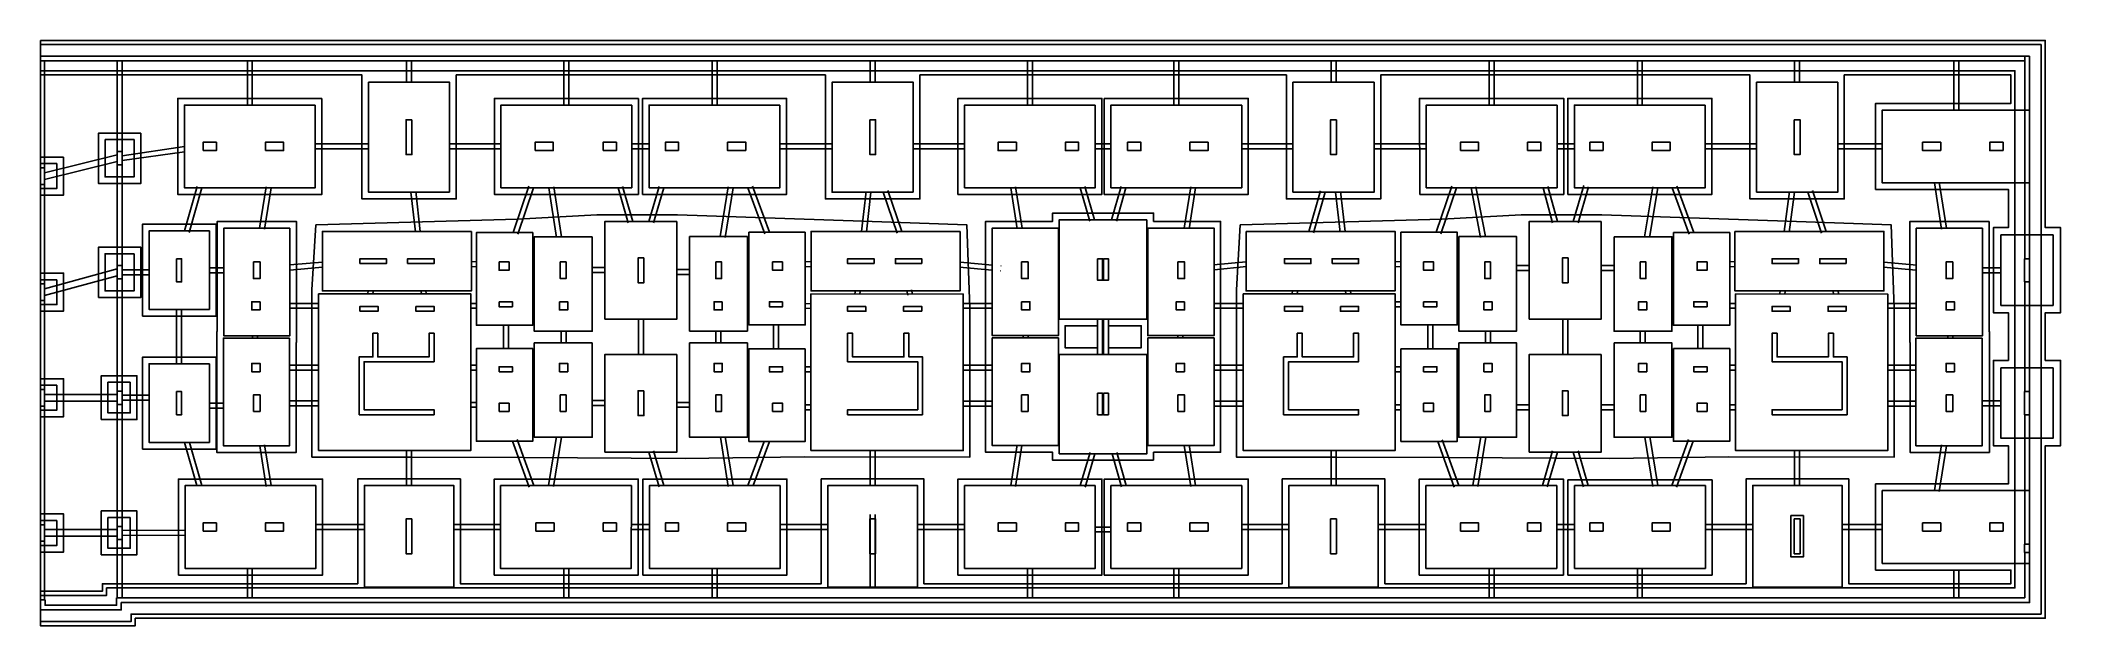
# Model space of a CAD drawing. Header units: metres. Extents: x -8 to 114, y -4 to 31.
import ezdxf

# ---------------------------------------------------------------- set-up
doc = ezdxf.new("R2010")
doc.units = ezdxf.units.M
for name, color, linetype in [('Column', 4, 'Continuous'), ('Opening', 2, 'Continuous'), ('PCFooting', 7, 'Continuous'), ('RCFooting', 5, 'Continuous'), ('S-SMEL-LINE', 4, 'Continuous'), ('ShearWall', 15, 'Continuous'), ('Wall', 1, 'Continuous')]:
    doc.layers.add(name, color=color, linetype=linetype)
doc.layers.add('S-CORE-LINE', color=4, linetype='Continuous', lineweight=0)

msp = doc.modelspace()

# ---------------------------------------------------------------- linework, layer by layer
at = {"layer": 'Column', "color": 4, "linetype": 'Continuous'}
for points in [[(1.54, 24.42), (2.34, 24.42), (2.34, 24.92), (1.54, 24.92)], [(5.3, 24.42), (6.4, 24.42), (6.4, 24.92), (5.3, 24.92)], [(21.59, 24.42), (22.69, 24.42), (22.69, 24.92), (21.59, 24.92)], [(25.7, 24.42), (26.5, 24.42), (26.5, 24.92), (25.7, 24.92)], [(30.26, 24.42), (29.46, 24.42), (29.46, 24.92), (30.26, 24.92)], [(34.32, 24.42), (33.22, 24.42), (33.22, 24.92), (34.32, 24.92)], [(50.66, 24.42), (49.56, 24.42), (49.56, 24.92), (50.66, 24.92)], [(54.42, 24.42), (53.62, 24.42), (53.62, 24.92), (54.42, 24.92)], [(57.38, 24.42), (58.18, 24.42), (58.18, 24.92), (57.38, 24.92)], [(61.14, 24.42), (62.24, 24.42), (62.24, 24.92), (61.14, 24.92)], [(77.48, 24.42), (78.58, 24.42), (78.58, 24.92), (77.48, 24.92)], [(81.54, 24.42), (82.34, 24.42), (82.34, 24.92), (81.54, 24.92)], [(86.1, 24.42), (85.3, 24.42), (85.3, 24.92), (86.1, 24.92)], [(90.16, 24.42), (89.06, 24.42), (89.06, 24.92), (90.16, 24.92)], [(106.5, 24.42), (105.4, 24.42), (105.4, 24.92), (106.5, 24.92)], [(110.26, 24.42), (109.46, 24.42), (109.46, 24.92), (110.26, 24.92)], [(-8.04, 23.38), (-8.29, 23.38), (-8.29, 22.38), (-8.04, 22.38)], [(-0.06, 17.89), (0.24, 17.89), (0.24, 16.49), (-0.06, 16.49)], [(4.58, 17.69), (4.98, 17.69), (4.98, 16.69), (4.58, 16.69)], [(19.42, 17.69), (20.02, 17.69), (20.02, 17.19), (19.42, 17.19)], [(23.46, 17.69), (23.11, 17.69), (23.11, 16.69), (23.46, 16.69)], [(28.16, 17.94), (27.81, 17.94), (27.81, 16.44), (28.16, 16.44)], [(32.5, 17.69), (32.85, 17.69), (32.85, 16.69), (32.5, 16.69)], [(36.54, 17.69), (35.94, 17.69), (35.94, 17.19), (36.54, 17.19)], [(51.38, 17.69), (50.98, 17.69), (50.98, 16.69), (51.38, 16.69)], [(55.57, 17.89), (55.57, 16.59), (55.87, 16.59), (55.87, 17.89)], [(55.92, 17.89), (55.92, 16.59), (56.22, 16.59), (56.22, 17.89)], [(60.42, 17.69), (60.82, 17.69), (60.82, 16.69), (60.42, 16.69)], [(75.26, 17.69), (75.86, 17.69), (75.86, 17.19), (75.26, 17.19)], [(79.3, 17.69), (78.95, 17.69), (78.95, 16.69), (79.3, 16.69)], [(83.99, 17.94), (83.64, 17.94), (83.64, 16.44), (83.99, 16.44)], [(83.99, 17.89), (83.99, 16.49)], [(88.34, 17.69), (88.69, 17.69), (88.69, 16.69), (88.34, 16.69)], [(92.38, 17.69), (91.78, 17.69), (91.78, 17.19), (92.38, 17.19)], [(107.22, 17.69), (106.82, 17.69), (106.82, 16.69), (107.22, 16.69)], [(111.86, 17.89), (111.56, 17.89), (111.56, 16.49), (111.86, 16.49)], [(-8.04, 16.37), (-8.29, 16.37), (-8.29, 15.37), (-8.04, 15.37)], [(4.98, 15.29), (4.48, 15.29), (4.48, 14.79), (4.98, 14.79)], [(11.01, 14.71), (11.01, 15.01), (12.11, 15.01), (12.11, 14.71)], [(14.39, 15.01), (15.49, 15.01), (15.49, 14.71), (14.39, 14.71)], [(19.42, 15.29), (20.22, 15.29), (20.22, 14.99), (19.42, 14.99)], [(23.06, 15.29), (23.56, 15.29), (23.56, 14.79), (23.06, 14.79)], [(32.9, 15.29), (32.4, 15.29), (32.4, 14.79), (32.9, 14.79)], [(36.54, 15.29), (35.74, 15.29), (35.74, 14.99), (36.54, 14.99)], [(41.57, 15.01), (40.47, 15.01), (40.47, 14.71), (41.57, 14.71)], [(44.95, 14.71), (44.95, 15.01), (43.85, 15.01), (43.85, 14.71)], [(50.98, 15.29), (51.48, 15.29), (51.48, 14.79), (50.98, 14.79)], [(60.82, 15.29), (60.32, 15.29), (60.32, 14.79), (60.82, 14.79)], [(66.85, 14.71), (66.85, 15.01), (67.95, 15.01), (67.95, 14.71)], [(70.23, 15.01), (71.33, 15.01), (71.33, 14.71), (70.23, 14.71)], [(75.26, 15.29), (76.06, 15.29), (76.06, 14.99), (75.26, 14.99)], [(78.9, 15.29), (79.4, 15.29), (79.4, 14.79), (78.9, 14.79)], [(88.74, 15.29), (88.24, 15.29), (88.24, 14.79), (88.74, 14.79)], [(92.38, 15.29), (91.58, 15.29), (91.58, 14.99), (92.38, 14.99)], [(97.41, 15.01), (96.31, 15.01), (96.31, 14.71), (97.41, 14.71)], [(100.79, 14.71), (100.79, 15.01), (99.69, 15.01), (99.69, 14.71)], [(106.82, 15.29), (107.32, 15.29), (107.32, 14.79), (106.82, 14.79)], [(4.98, 11.06), (4.48, 11.06), (4.48, 11.56), (4.98, 11.56)], [(19.42, 11.06), (20.22, 11.06), (20.22, 11.36), (19.42, 11.36)], [(23.06, 11.06), (23.56, 11.06), (23.56, 11.56), (23.06, 11.56)], [(32.9, 11.06), (32.4, 11.06), (32.4, 11.56), (32.9, 11.56)], [(36.54, 11.06), (35.74, 11.06), (35.74, 11.36), (36.54, 11.36)], [(50.98, 11.06), (51.48, 11.06), (51.48, 11.56), (50.98, 11.56)], [(60.82, 11.06), (60.32, 11.06), (60.32, 11.56), (60.82, 11.56)], [(75.26, 11.06), (76.06, 11.06), (76.06, 11.36), (75.26, 11.36)], [(78.9, 11.06), (79.4, 11.06), (79.4, 11.56), (78.9, 11.56)], [(88.74, 11.06), (88.24, 11.06), (88.24, 11.56), (88.74, 11.56)], [(92.38, 11.06), (91.58, 11.06), (91.58, 11.36), (92.38, 11.36)], [(106.82, 11.06), (107.32, 11.06), (107.32, 11.56), (106.82, 11.56)], [(-8.04, 9.99), (-8.29, 9.99), (-8.29, 8.99), (-8.04, 8.99)], [(-0.06, 8.46), (0.24, 8.46), (0.24, 9.86), (-0.06, 9.86)], [(28.16, 9.91), (27.81, 9.91), (27.81, 8.41), (28.16, 8.41)], [(28.16, 8.46), (28.16, 9.86)], [(83.99, 9.91), (83.64, 9.91), (83.64, 8.41), (83.99, 8.41)], [(83.99, 8.46), (83.99, 9.86)], [(111.86, 8.46), (111.56, 8.46), (111.56, 9.86), (111.86, 9.86)], [(4.58, 8.66), (4.98, 8.66), (4.98, 9.66), (4.58, 9.66)], [(19.42, 8.66), (20.02, 8.66), (20.02, 9.16), (19.42, 9.16)], [(23.46, 8.66), (23.11, 8.66), (23.11, 9.66), (23.46, 9.66)], [(32.5, 8.66), (32.85, 8.66), (32.85, 9.66), (32.5, 9.66)], [(36.54, 8.66), (35.94, 8.66), (35.94, 9.16), (36.54, 9.16)], [(51.38, 8.66), (50.98, 8.66), (50.98, 9.66), (51.38, 9.66)], [(55.57, 9.76), (55.57, 8.46), (55.87, 8.46), (55.87, 9.76)], [(55.92, 9.76), (55.92, 8.46), (56.22, 8.46), (56.22, 9.76)], [(60.42, 8.66), (60.82, 8.66), (60.82, 9.66), (60.42, 9.66)], [(75.26, 8.66), (75.86, 8.66), (75.86, 9.16), (75.26, 9.16)], [(79.3, 8.66), (78.95, 8.66), (78.95, 9.66), (79.3, 9.66)], [(88.34, 8.66), (88.69, 8.66), (88.69, 9.66), (88.34, 9.66)], [(92.38, 8.66), (91.78, 8.66), (91.78, 9.16), (92.38, 9.16)], [(107.22, 8.66), (106.82, 8.66), (106.82, 9.66), (107.22, 9.66)], [(-8.04, 1.82), (-8.29, 1.82), (-8.29, 0.82), (-8.04, 0.82)], [(1.54, 1.43), (2.34, 1.43), (2.34, 1.93), (1.54, 1.93)], [(5.3, 1.43), (6.4, 1.43), (6.4, 1.93), (5.3, 1.93)], [(21.64, 1.43), (22.74, 1.43), (22.74, 1.93), (21.64, 1.93)], [(25.7, 1.43), (26.5, 1.43), (26.5, 1.93), (25.7, 1.93)], [(30.26, 1.43), (29.46, 1.43), (29.46, 1.93), (30.26, 1.93)], [(34.32, 1.43), (33.22, 1.43), (33.22, 1.93), (34.32, 1.93)], [(50.66, 1.43), (49.56, 1.43), (49.56, 1.93), (50.66, 1.93)], [(54.42, 1.43), (53.62, 1.43), (53.62, 1.93), (54.42, 1.93)], [(57.38, 1.43), (58.18, 1.43), (58.18, 1.93), (57.38, 1.93)], [(61.14, 1.43), (62.24, 1.43), (62.24, 1.93), (61.14, 1.93)], [(77.48, 1.43), (78.58, 1.43), (78.58, 1.93), (77.48, 1.93)], [(81.54, 1.43), (82.34, 1.43), (82.34, 1.93), (81.54, 1.93)], [(86.1, 1.43), (85.3, 1.43), (85.3, 1.93), (86.1, 1.93)], [(90.16, 1.43), (89.06, 1.43), (89.06, 1.93), (90.16, 1.93)], [(106.5, 1.43), (105.4, 1.43), (105.4, 1.93), (106.5, 1.93)], [(110.26, 1.43), (109.46, 1.43), (109.46, 1.93), (110.26, 1.93)], [(111.56, 0.65), (111.86, 0.65), (111.86, 0.15), (111.56, 0.15)]]:
    msp.add_lwpolyline(points, close=True, dxfattribs=at)
at = {"layer": 'Column', "color": 4}
for points in [[(-3.66, 23.56), (-3.36, 23.56), (-3.36, 24.36), (-3.66, 24.36)], [(-3.36, 17.47), (-3.66, 17.47), (-3.66, 16.67), (-3.36, 16.67)], [(-3.36, 9.89), (-3.66, 9.89), (-3.66, 9.09), (-3.36, 9.09)], [(-3.36, 1.72), (-3.66, 1.72), (-3.66, 0.92), (-3.36, 0.92)]]:
    msp.add_lwpolyline(points, close=True, dxfattribs=at)
at = {"layer": 'Opening'}
for points in [[(55.57, 13.84), (53.6, 13.84), (53.6, 12.51), (55.57, 12.51)], [(56.22, 13.84), (58.2, 13.84), (58.2, 12.51), (56.22, 12.51)]]:
    msp.add_lwpolyline(points, close=True, dxfattribs=at)
at = {"layer": 'PCFooting'}
for points in [[(-8.29, 31.07), (-8.29, 28.99), (11.13, 28.99), (11.13, 21.5), (16.83, 21.5), (16.83, 28.99), (39.13, 28.99), (39.13, 21.5), (44.83, 21.5), (44.83, 28.99), (66.97, 28.99), (66.97, 21.5), (72.67, 21.5), (72.67, 28.99), (94.97, 28.99), (94.97, 21.5), (100.67, 21.5), (100.67, 28.99), (110.73, 28.99), (110.73, 27.27), (102.56, 27.27), (102.56, 22.07), (110.58, 22.07), (110.58, 19.77), (109.68, 19.77), (109.68, 14.62), (110.58, 14.62), (110.58, 11.74), (109.68, 11.74), (109.68, 6.59), (110.58, 6.59), (110.58, 4.28), (102.56, 4.28), (102.56, -0.92), (110.73, -0.92), (110.73, -1.75), (100.94, -1.75), (100.94, 4.59), (94.74, 4.59), (94.74, -1.75), (72.92, -1.75), (72.92, 4.59), (66.72, 4.59), (66.72, -1.75), (45.08, -1.75), (45.08, 4.59), (38.88, 4.59), (38.88, -1.75), (17.08, -1.75), (17.08, 4.59), (10.88, 4.59), (10.88, -1.75), (-4.54, -1.75), (-4.54, -2.2), (-8.29, -2.2), (-8.29, -4.28), (-2.56, -4.28), (-2.56, -3.83), (112.81, -3.83), (112.81, 6.59), (113.73, 6.59), (113.73, 11.74), (112.81, 11.74), (112.81, 14.62), (113.73, 14.62), (113.73, 19.77), (112.81, 19.77), (112.81, 31.07)], [(8.71, 27.57), (0.01, 27.57), (0.01, 21.77), (8.71, 21.77)], [(27.83, 27.57), (19.13, 27.57), (19.13, 21.77), (27.83, 21.77)], [(28.08, 21.77), (36.78, 21.77), (36.78, 27.57), (28.08, 27.57)], [(47.13, 21.77), (55.83, 21.77), (55.83, 27.57), (47.13, 27.57)], [(55.97, 27.57), (64.67, 27.57), (64.67, 21.77), (55.97, 21.77)], [(75.03, 21.77), (83.72, 21.77), (83.72, 27.57), (75.01, 27.57)], [(83.97, 21.77), (92.67, 21.77), (92.67, 27.57), (83.97, 27.57)], [(-2.23, 25.48), (-4.78, 25.48), (-4.78, 22.43), (-2.23, 22.43)], [(-6.89, 24.03), (-8.29, 24.03), (-8.29, 21.73), (-6.89, 21.73)], [(-2.13, 14.42), (2.32, 14.42), (2.32, 19.97), (-2.13, 19.97)], [(8.34, 19.94), (20.53, 20.28), (25.31, 20.54), (30.19, 20.54), (41.38, 20.16), (47.66, 19.94), (47.85, 14.89), (47.85, 5.9), (37.85, 5.91), (30.66, 5.81), (20.9, 5.87), (14.13, 5.9), (8.11, 5.9), (8.11, 16)], [(64.18, 19.94), (76.37, 20.28), (81.15, 20.54), (86.03, 20.54), (97.22, 20.16), (103.5, 19.94), (103.69, 14.89), (103.69, 5.9), (93.69, 5.91), (86.5, 5.81), (76.74, 5.87), (69.97, 5.9), (63.95, 5.9), (63.95, 16)], [(-4.78, 15.54), (-2.23, 15.54), (-2.23, 18.59), (-4.78, 18.59)], [(110.13, 19.32), (113.28, 19.32), (113.28, 15.07), (110.13, 15.07)], [(-8.29, 14.72), (-6.89, 14.72), (-6.89, 17.02), (-8.29, 17.02)], [(-2.13, 6.39), (2.32, 6.39), (2.32, 11.94), (-2.13, 11.94)], [(110.13, 11.29), (113.28, 11.29), (113.28, 7.04), (110.13, 7.04)], [(-8.29, 8.34), (-6.89, 8.34), (-6.89, 10.64), (-8.29, 10.64)], [(-4.61, 8.17), (-2.46, 8.17), (-2.46, 10.82), (-4.61, 10.82)], [(0.05, -1.22), (8.75, -1.22), (8.75, 4.58), (0.05, 4.58)], [(19.12, -1.22), (27.82, -1.22), (27.82, 4.58), (19.12, 4.58)], [(28.1, -1.22), (36.8, -1.22), (36.8, 4.58), (28.1, 4.58)], [(47.13, -1.22), (55.83, -1.22), (55.83, 4.58), (47.13, 4.58)], [(55.97, -1.22), (64.67, -1.22), (64.67, 4.58), (55.97, 4.58)], [(75, -1.22), (83.7, -1.22), (83.7, 4.58), (75, 4.58)], [(92.68, -1.22), (83.98, -1.22), (83.98, 4.53), (92.68, 4.53)], [(-8.29, 0.17), (-6.89, 0.17), (-6.89, 2.47), (-8.29, 2.47)], [(-4.61, 0), (-2.46, 0), (-2.46, 2.65), (-4.61, 2.65)]]:
    msp.add_lwpolyline(points, close=True, dxfattribs=at)
for points in [[(7.16, 12.83), (7.18, 12.83), (7.18, 15.19), (7.18, 20.13), (2.38, 20.13), (2.38, 17.04), (2.38, 13.49), (2.36, 13.49), (2.36, 9.16), (2.36, 6.19), (5.32, 6.19), (7.16, 6.19), (7.16, 9.31), (7.16, 12.83)], [(58.95, 5.71), (58.95, 6.2), (63, 6.2), (63, 20.14), (58.95, 20.14), (58.95, 20.64), (56.53, 20.64), (54.95, 20.64), (52.85, 20.64), (52.85, 20.14), (48.8, 20.14), (48.8, 6.2), (52.85, 6.2), (52.85, 5.71), (58.95, 5.71)], [(104.64, 12.83), (104.62, 12.83), (104.62, 15.19), (104.62, 20.13), (109.42, 20.13), (109.42, 17.04), (109.42, 13.49), (109.44, 13.49), (109.44, 9.16), (109.44, 6.19), (106.48, 6.19), (104.64, 6.19), (104.64, 9.31), (104.64, 12.83)]]:
    msp.add_lwpolyline(points, dxfattribs=at)
at = {"layer": 'RCFooting', "ltscale": 20}
for points in [[(-8.29, 30.82), (112.56, 30.82), (112.56, 20.52), (112.56, 7.04), (112.56, -3.58), (-2.81, -3.58), (-2.81, -4.03), (-8.29, -4.03), (-8.29, -2.45), (-4.29, -2.45), (-4.29, -2), (110.98, -2), (110.98, -0.52), (110.98, 6.7), (110.98, 29.24), (-8.29, 29.24)], [(16.43, 21.9), (16.43, 28.55), (11.53, 28.55), (11.53, 21.9)], [(44.43, 21.9), (44.43, 28.55), (39.53, 28.55), (39.53, 21.9)], [(67.37, 21.9), (67.37, 28.55), (72.27, 28.55), (72.27, 21.9)], [(95.37, 21.9), (95.37, 28.55), (100.27, 28.55), (100.27, 21.9)], [(8.31, 27.17), (0.41, 27.17), (0.41, 22.17), (8.31, 22.17)], [(27.43, 27.17), (19.53, 27.17), (19.53, 22.17), (27.43, 22.17)], [(36.38, 27.17), (28.48, 27.17), (28.48, 22.17), (36.38, 22.17)], [(55.43, 27.17), (47.53, 27.17), (47.53, 22.17), (55.43, 22.17)], [(64.27, 27.17), (56.37, 27.17), (56.37, 22.17), (64.27, 22.17)], [(83.32, 27.17), (75.42, 27.17), (75.42, 22.17), (83.32, 22.17)], [(92.27, 27.17), (84.37, 27.17), (84.37, 22.17), (92.27, 22.17)], [(111.86, 26.87), (102.96, 26.87), (102.96, 22.47), (111.86, 22.47)], [(1.92, 19.57), (-1.73, 19.57), (-1.73, 14.82), (1.92, 14.82)], [(6.78, 19.73), (2.78, 19.73), (2.78, 13.23), (6.78, 13.23)], [(17.74, 19.54), (8.74, 19.54), (8.74, 15.94), (17.74, 15.94)], [(30.16, 20.14), (25.81, 20.14), (25.81, 14.24), (30.16, 14.24)], [(47.26, 19.54), (38.26, 19.54), (38.26, 15.94), (47.26, 15.94)], [(53.2, 19.74), (49.2, 19.74), (49.2, 13.24), (53.2, 13.24)], [(58.55, 20.24), (53.25, 20.24), (53.25, 14.24), (58.55, 14.24)], [(58.6, 19.74), (62.6, 19.74), (62.6, 13.24), (58.6, 13.24)], [(64.54, 19.54), (73.54, 19.54), (73.54, 15.94), (64.54, 15.94)], [(85.99, 20.14), (81.64, 20.14), (81.64, 14.24), (85.99, 14.24)], [(94.06, 19.54), (103.06, 19.54), (103.06, 15.94), (94.06, 15.94)], [(109.02, 19.73), (105.02, 19.73), (105.02, 13.23), (109.02, 13.23)], [(21.45, 19.47), (18.05, 19.47), (18.05, 13.87), (21.45, 13.87)], [(25.04, 19.21), (21.54, 19.21), (21.54, 13.51), (25.04, 13.51)], [(34.42, 19.22), (30.92, 19.22), (30.92, 13.52), (34.42, 13.52)], [(37.91, 19.49), (34.51, 19.49), (34.51, 13.89), (37.91, 13.89)], [(73.89, 19.49), (77.29, 19.49), (77.29, 13.89), (73.89, 13.89)], [(77.38, 19.22), (80.88, 19.22), (80.88, 13.52), (77.38, 13.52)], [(86.76, 19.21), (90.26, 19.21), (90.26, 13.51), (86.76, 13.51)], [(90.35, 19.47), (93.75, 19.47), (93.75, 13.87), (90.35, 13.87)], [(8.51, 15.76), (17.71, 15.76), (17.71, 6.31), (8.51, 6.31)], [(38.25, 15.76), (47.45, 15.75), (47.45, 6.3), (38.25, 6.31)], [(64.35, 15.76), (73.55, 15.76), (73.55, 6.31), (64.35, 6.31)], [(94.09, 15.76), (103.29, 15.75), (103.29, 6.3), (94.09, 6.31)], [(6.76, 13.09), (2.76, 13.09), (2.76, 6.59), (6.76, 6.59)], [(21.45, 12.46), (18.05, 12.46), (18.05, 6.86), (21.45, 6.86)], [(25.04, 12.8), (21.54, 12.8), (21.54, 7.1), (25.04, 7.1)], [(34.42, 12.8), (30.92, 12.8), (30.92, 7.1), (34.42, 7.1)], [(37.91, 12.45), (34.51, 12.45), (34.51, 6.85), (37.91, 6.85)], [(53.2, 13.1), (49.2, 13.1), (49.2, 6.6), (53.2, 6.6)], [(58.6, 13.1), (62.6, 13.1), (62.6, 6.6), (58.6, 6.6)], [(73.89, 12.45), (77.29, 12.45), (77.29, 6.85), (73.89, 6.85)], [(77.38, 12.8), (80.88, 12.8), (80.88, 7.1), (77.38, 7.1)], [(86.76, 12.8), (90.26, 12.8), (90.26, 7.1), (86.76, 7.1)], [(90.35, 12.46), (93.75, 12.46), (93.75, 6.86), (90.35, 6.86)], [(109, 13.09), (105, 13.09), (105, 6.59), (109, 6.59)], [(1.92, 11.54), (-1.73, 11.54), (-1.73, 6.79), (1.92, 6.79)], [(30.16, 12.11), (25.81, 12.11), (25.81, 6.21), (30.16, 6.21)], [(58.55, 12.11), (53.25, 12.11), (53.25, 6.11), (58.55, 6.11)], [(85.99, 12.11), (81.64, 12.11), (81.64, 6.21), (85.99, 6.21)], [(8.35, 4.18), (0.45, 4.18), (0.45, -0.82), (8.35, -0.82)], [(16.68, -1.96), (16.68, 4.19), (11.28, 4.19), (11.28, -1.96)], [(27.41, 4.18), (19.51, 4.18), (19.5, -0.82), (27.4, -0.82)], [(36.4, 4.18), (28.5, 4.18), (28.5, -0.82), (36.4, -0.82)], [(44.68, -1.96), (44.68, 4.19), (39.28, 4.19), (39.28, -1.96)], [(55.43, 4.18), (47.53, 4.18), (47.53, -0.82), (55.43, -0.82)], [(64.27, 4.18), (56.37, 4.18), (56.37, -0.82), (64.27, -0.82)], [(72.52, -1.96), (72.52, 4.19), (67.12, 4.19), (67.12, -1.96)], [(83.3, 4.18), (75.4, 4.18), (75.4, -0.82), (83.3, -0.82)], [(92.28, 4.18), (84.38, 4.18), (84.38, -0.82), (92.28, -0.82)], [(100.54, -1.96), (100.54, 4.19), (95.14, 4.19), (95.14, -1.96)], [(111.86, 3.88), (102.96, 3.88), (102.96, -0.52), (111.86, -0.52)], [(97.45, 2.37), (98.2, 2.37), (98.2, -0.13), (97.45, -0.13)]]:
    msp.add_lwpolyline(points, close=True, dxfattribs=at)
at = {"layer": 'RCFooting'}
for points in [[(-4.38, 25.08), (-2.63, 25.08), (-2.63, 22.83), (-4.38, 22.83)], [(-7.29, 23.63), (-8.29, 23.63), (-8.29, 22.13), (-7.29, 22.13)], [(-2.63, 18.19), (-4.38, 18.19), (-4.38, 15.94), (-2.63, 15.94)], [(-7.29, 16.62), (-8.29, 16.62), (-8.29, 15.12), (-7.29, 15.12)], [(-7.29, 10.24), (-8.29, 10.24), (-8.29, 8.74), (-7.29, 8.74)], [(-2.86, 10.42), (-4.21, 10.42), (-4.21, 8.57), (-2.86, 8.57)], [(-7.29, 2.07), (-8.29, 2.07), (-8.29, 0.57), (-7.29, 0.57)], [(-2.86, 2.25), (-4.21, 2.25), (-4.21, 0.4), (-2.86, 0.4)]]:
    msp.add_lwpolyline(points, close=True, dxfattribs=at)
at = {"layer": 'S-CORE-LINE'}
msp.add_line((-8.29, 30.12), (-8.29, 29.84), dxfattribs=at)
at = {"layer": 'S-SMEL-LINE', "ltscale": 20}
for p, q in [((-8.29, 23.38), (-8.29, 29.84)), ((-8.04, 23.38), (-8.04, 29.84)), ((-3.66, 24.36), (-3.66, 29.84)), ((-3.36, 24.36), (-3.36, 29.84)), ((4.21, 27.17), (4.21, 29.84)), ((4.51, 27.17), (4.51, 29.84)), ((13.83, 28.55), (13.83, 29.84, 0)), ((14.13, 28.55), (14.13, 29.84, 0)), ((23.33, 27.17), (23.33, 29.84)), ((23.63, 27.17), (23.63, 29.84)), ((32.28, 27.17), (32.28, 29.84)), ((32.58, 27.17), (32.58, 29.84)), ((41.83, 28.55), (41.83, 29.84)), ((42.13, 28.55), (42.13, 29.84)), ((51.33, 27.17), (51.33, 29.84)), ((51.63, 27.17), (51.63, 29.84)), ((60.17, 27.17), (60.17, 29.84)), ((60.47, 27.17), (60.47, 29.84)), ((69.67, 28.55), (69.67, 29.84)), ((69.97, 28.55), (69.97, 29.84)), ((79.22, 27.17), (79.22, 29.84)), ((79.52, 27.17), (79.52, 29.84)), ((88.17, 27.17), (88.17, 29.84)), ((88.47, 27.17), (88.47, 29.84)), ((97.67, 28.55), (97.67, 29.84)), ((97.97, 28.55), (97.97, 29.84)), ((107.29, 26.87), (107.29, 29.84)), ((107.59, 26.87), (107.59, 29.84)), ((-3.66, 17.47), (-3.66, 23.56)), ((-3.36, 17.47), (-3.36, 23.56)), ((-8.29, 16.37), (-8.29, 22.38)), ((-8.04, 16.37), (-8.04, 22.38)), ((-3.66, 9.89), (-3.66, 16.67)), ((-3.36, 9.89), (-3.36, 16.67)), ((-8.29, 9.99), (-8.29, 15.37)), ((-8.04, 9.99), (-8.04, 15.37)), ((-8.29, 1.82), (-8.29, 9.99)), ((-8.04, 1.82), (-8.04, 9.99)), ((-3.66, 1.72), (-3.66, 9.09)), ((-3.36, 1.72), (-3.36, 9.09)), ((1.15, 4.18), (0.41, 6.79)), ((1.46, 4.18), (0.72, 6.79)), ((-8.29, 0.82), (-8.29, -2.72)), ((-8.04, 0.82), (-8.04, -2.72)), ((-3.66, -2.6), (-3.66, 0.92)), ((-3.36, -2.6), (-3.36, 0.92)), ((4.21, -0.82), (4.21, -2.6)), ((4.51, -0.82), (4.51, -2.6)), ((23.33, -0.82), (23.33, -2.6)), ((23.63, -0.82), (23.63, -2.6)), ((32.28, -0.82), (32.28, -2.6)), ((32.58, -0.82), (32.58, -2.6)), ((51.33, -0.82), (51.33, -2.6)), ((51.63, -0.82), (51.63, -2.6)), ((60.17, -0.82), (60.17, -2.6)), ((60.47, -0.82), (60.47, -2.6)), ((79.22, -0.82), (79.22, -2.6)), ((79.52, -0.82), (79.52, -2.6)), ((88.17, -0.82), (88.17, -2.6)), ((88.47, -0.82), (88.47, -2.6)), ((107.29, -0.92), (107.29, -2.6)), ((107.59, -0.92), (107.59, -2.6))]:
    msp.add_line(p, q, dxfattribs=at)
at = {"layer": 'S-SMEL-LINE'}
for p, q in [((-3.36, 24.11), (0.41, 24.66)), ((6.4, 24.82), (6.4, 24.82)), ((6.4, 24.52), (6.4, 24.52)), ((8.31, 24.82), (11.53, 24.82)), ((8.31, 24.52), (11.53, 24.52)), ((16.43, 24.82), (19.53, 24.82)), ((16.43, 24.52), (19.53, 24.52)), ((26.5, 24.82), (26.5, 24.82)), ((27.43, 24.82), (28.48, 24.82)), ((27.43, 24.52), (28.48, 24.52)), ((36.38, 24.82), (39.53, 24.82)), ((36.38, 24.52), (39.53, 24.52)), ((44.43, 24.82), (47.53, 24.82)), ((44.43, 24.52), (47.53, 24.52)), ((55.43, 24.82), (56.37, 24.82)), ((55.43, 24.52), (56.37, 24.52)), ((62.24, 24.52), (62.24, 24.52)), ((64.27, 24.82), (67.37, 24.82)), ((64.27, 24.52), (67.37, 24.52)), ((72.27, 24.82), (75.42, 24.82)), ((72.27, 24.52), (75.42, 24.52)), ((83.32, 24.82), (84.37, 24.82)), ((83.32, 24.52), (84.37, 24.52)), ((92.27, 24.82), (95.37, 24.82)), ((92.27, 24.52), (95.37, 24.52)), ((100.27, 24.82), (102.96, 24.82)), ((100.27, 24.52), (102.96, 24.52)), ((-8.04, 23.08), (-3.66, 24.16)), ((-8.04, 22.67), (-3.66, 23.75)), ((-3.36, 23.81), (0.41, 24.35)), ((0.41, 19.57), (1.17, 22.25)), ((0.7, 19.48), (1.46, 22.17)), ((5.35, 22.22), (4.95, 19.73)), ((5.64, 22.17), (5.25, 19.68)), ((20.26, 19.47), (21.21, 22.27)), ((20.54, 19.38), (21.49, 22.17)), ((22.88, 19.16), (22.42, 22.17)), ((23.18, 19.21), (22.72, 22.22)), ((26.6, 22.17), (27.21, 20.06)), ((26.88, 22.25), (27.5, 20.14)), ((28.46, 20.14), (29.08, 22.25)), ((28.75, 20.06), (29.36, 22.17)), ((32.77, 19.22), (33.26, 22.22)), ((33.07, 19.17), (33.56, 22.17)), ((34.44, 22.17), (35.46, 19.39)), ((34.72, 22.27), (35.74, 19.49)), ((42.89, 22), (43.74, 19.54)), ((50.71, 19.7), (50.32, 22.17)), ((51.01, 19.74), (50.61, 22.22)), ((55.09, 20.16), (54.51, 22.17)), ((55.38, 20.24), (54.8, 22.25)), ((56.99, 22.25), (56.41, 20.24)), ((57.28, 22.17), (56.7, 20.16)), ((60.79, 19.74), (61.19, 22.22)), ((61.09, 19.7), (61.48, 22.17)), ((68.32, 19.54), (69.03, 21.99)), ((76.02, 19.49), (76.97, 22.27)), ((76.3, 19.39), (77.25, 22.17)), ((78.13, 22.17), (78.69, 19.17)), ((78.42, 22.23), (78.99, 19.22)), ((83.05, 20.06), (82.48, 22.17)), ((83.34, 20.14), (82.77, 22.25)), ((84.93, 22.3), (84.3, 20.14)), ((85.22, 22.22), (84.59, 20.06)), ((89.1, 22.22), (88.61, 19.21)), ((89.4, 22.17), (88.91, 19.16)), ((90.28, 22.17), (91.3, 19.37)), ((90.56, 22.27), (91.59, 19.47)), ((98.74, 22), (99.58, 19.54)), ((106.55, 19.68), (106.11, 22.47)), ((106.85, 19.73), (106.4, 22.52)), ((14.08, 21.9), (14.36, 19.51)), ((14.38, 21.94), (14.65, 19.54)), ((41.31, 19.54), (41.58, 21.94)), ((41.6, 19.51), (41.88, 21.9)), ((42.61, 21.9), (43.46, 19.44)), ((68.61, 19.46), (69.31, 21.9)), ((69.93, 21.9), (70.22, 19.5)), ((70.23, 21.94), (70.52, 19.54)), ((97.03, 19.54), (97.36, 21.95)), ((97.33, 19.5), (97.66, 21.9)), ((98.46, 21.9), (99.3, 19.44)), ((-8.04, 16.07), (-3.66, 17.27)), ((-1.73, 17.22), (-3.36, 17.22)), ((2.78, 17.34), (1.92, 17.34)), ((8.74, 17.68), (6.78, 17.51)), ((8.74, 17.38), (6.78, 17.2)), ((15.49, 17.59), (15.48, 17.59)), ((18.05, 17.69), (17.74, 17.72)), ((18.05, 17.39), (17.74, 17.42)), ((21.54, 17.15), (21.43, 17.16)), ((21.56, 17.45), (21.45, 17.46)), ((25.81, 17.35), (25.04, 17.35)), ((30.92, 17.24), (30.16, 17.24)), ((34.51, 17.45), (34.39, 17.43)), ((34.54, 17.15), (34.42, 17.14)), ((38.26, 17.72), (37.88, 17.69)), ((38.28, 17.42), (37.91, 17.39)), ((49.2, 17.2), (47.23, 17.38)), ((49.22, 17.5), (47.26, 17.68)), ((49.73, 17.15), (49.7, 17.16)), ((49.75, 17.45), (49.73, 17.46)), ((53.25, 17.4), (53.2, 17.4)), ((53.25, 17.1), (53.2, 17.1)), ((58.55, 17.32), (58.6, 17.32)), ((64.54, 17.7), (62.57, 17.51)), ((64.57, 17.41), (62.6, 17.21)), ((70.68, 17.58), (70.68, 17.58)), ((73.89, 17.39), (73.52, 17.42)), ((73.92, 17.69), (73.54, 17.72)), ((77.38, 17.17), (77.27, 17.18)), ((77.41, 17.47), (77.29, 17.48)), ((81.64, 17.48), (80.88, 17.48)), ((81.64, 17.18), (80.88, 17.18)), ((86.76, 17.48), (85.99, 17.48)), ((86.76, 17.18), (85.99, 17.18)), ((90.35, 17.49), (90.23, 17.48)), ((90.37, 17.2), (90.26, 17.18)), ((94.06, 17.72), (93.72, 17.69)), ((94.08, 17.42), (93.75, 17.39)), ((105.02, 17.2), (103.03, 17.38)), ((105.05, 17.5), (103.06, 17.68)), ((110.13, 17.34), (109.02, 17.34)), ((-8.04, 15.66), (-3.66, 16.86)), ((-1.73, 16.92), (-3.36, 16.92)), ((2.78, 17.04), (1.92, 17.04)), ((11.5, 15.97), (11.48, 15.76)), ((11.8, 15.94), (11.78, 15.73)), ((14.7, 15.94), (14.72, 15.73)), ((15, 15.97), (15.02, 15.76)), ((25.81, 17.05), (25.04, 17.05)), ((30.92, 16.94), (30.16, 16.94)), ((40.91, 15.76), (40.94, 15.97)), ((41.21, 15.72), (41.23, 15.94)), ((44.04, 15.94), (44.1, 15.68)), ((44.33, 16.01), (44.39, 15.75)), ((58.55, 17.02), (58.6, 17.02)), ((67.32, 15.76), (67.34, 15.97)), ((67.62, 15.73), (67.64, 15.94)), ((70.54, 15.94), (70.56, 15.76)), ((70.84, 15.94), (70.86, 15.76)), ((96.78, 15.76), (96.8, 15.97)), ((97.08, 15.73), (97.1, 15.94)), ((100, 15.94), (100.02, 15.73)), ((100.3, 15.97), (100.32, 15.75)), ((110.13, 17.04), (109.02, 17.04)), ((-0.06, 11.54), (-0.06, 14.82)), ((0.24, 11.54), (0.24, 14.82)), ((8.51, 15.19), (6.78, 15.19)), ((8.51, 14.89), (6.78, 14.89)), ((18.05, 15.19), (17.71, 15.19)), ((18.05, 14.89), (17.71, 14.89)), ((21.54, 14.94), (21.44, 14.95)), ((21.56, 15.24), (21.45, 15.25)), ((23.05, 14.89), (23.05, 14.89)), ((23.07, 15.19), (23.06, 15.19)), ((34.42, 15.24), (34.51, 15.25)), ((34.42, 14.94), (34.51, 14.95)), ((35.74, 15.29), (35.73, 15.29)), ((35.74, 14.99), (35.75, 14.99)), ((37.89, 14.89), (38.25, 14.87)), ((37.91, 15.19), (38.27, 15.17)), ((49.2, 15.19), (47.45, 15.19)), ((49.2, 14.89), (47.45, 14.89)), ((62.6, 15.19), (64.35, 15.19)), ((62.6, 14.89), (64.35, 14.89)), ((70.63, 15.01), (70.63, 15)), ((73.89, 15.29), (73.55, 15.29)), ((73.89, 14.99), (73.55, 14.99)), ((77.38, 14.94), (77.28, 14.95)), ((77.4, 15.24), (77.29, 15.25)), ((78.89, 14.89), (78.89, 14.89)), ((78.91, 15.19), (78.9, 15.19)), ((90.24, 15.24), (90.35, 15.25)), ((90.26, 14.94), (90.36, 14.95)), ((93.75, 15.19), (94.09, 15.19)), ((93.75, 14.89), (94.09, 14.89)), ((105.02, 15.19), (103.29, 15.19)), ((105.02, 14.89), (103.29, 14.89)), ((19.68, 13.87), (19.68, 12.46)), ((19.98, 13.87), (19.98, 12.46)), ((23.16, 13.51), (23.16, 12.8)), ((23.46, 13.51), (23.46, 12.8)), ((27.83, 14.24), (27.83, 12.11)), ((28.13, 14.24), (28.13, 12.11)), ((32.5, 12.8), (32.5, 13.52)), ((32.8, 12.8), (32.8, 13.52)), ((35.99, 12.45), (35.99, 13.89)), ((36.29, 12.45), (36.29, 13.89)), ((55.57, 12.11), (55.57, 14.24)), ((55.87, 12.11), (55.87, 14.24)), ((55.92, 14.24), (55.92, 12.11)), ((56.22, 14.24), (56.22, 12.11)), ((75.51, 13.89), (75.51, 12.45)), ((75.81, 13.89), (75.81, 12.45)), ((79, 12.8), (79, 13.52)), ((79.3, 12.8), (79.3, 13.52)), ((83.67, 12.11), (83.67, 14.24)), ((83.97, 12.11), (83.97, 14.24)), ((88.34, 12.8), (88.34, 13.51)), ((88.64, 12.8), (88.64, 13.51)), ((91.83, 12.46), (91.83, 13.87)), ((92.13, 12.46), (92.13, 13.87)), ((4.53, 13.23), (4.53, 13.09)), ((4.83, 13.23), (4.83, 13.09)), ((51.08, 13.1), (51.08, 13.24)), ((51.38, 13.1), (51.38, 13.24)), ((60.42, 13.1), (60.42, 13.24)), ((60.72, 13.1), (60.72, 13.24)), ((106.92, 13.09), (106.92, 13.23)), ((107.22, 13.09), (107.22, 13.23)), ((6.76, 11.45), (8.51, 11.45)), ((6.76, 11.15), (8.51, 11.15)), ((18.05, 11.46), (17.71, 11.46)), ((18.05, 11.16), (17.71, 11.16)), ((20.22, 11.36), (20.21, 11.36)), ((20.23, 11.06), (20.22, 11.06)), ((21.54, 11.41), (21.44, 11.4)), ((21.55, 11.11), (21.45, 11.1)), ((34.41, 11.11), (34.51, 11.1)), ((34.42, 11.41), (34.52, 11.4)), ((35.73, 11.06), (35.74, 11.06)), ((35.74, 11.36), (35.75, 11.36)), ((37.91, 11.35), (38.25, 11.35)), ((37.91, 11.05), (38.25, 11.05)), ((49.2, 11.46), (47.45, 11.46)), ((49.2, 11.16), (47.45, 11.16)), ((62.6, 11.45), (64.35, 11.45)), ((62.6, 11.15), (64.35, 11.15)), ((73.89, 11.36), (73.55, 11.36)), ((73.89, 11.06), (73.55, 11.06)), ((77.38, 11.46), (77.29, 11.46)), ((77.38, 11.16), (77.29, 11.16)), ((88.73, 11.16), (88.74, 11.16)), ((88.75, 11.46), (88.75, 11.46)), ((90.25, 11.11), (90.35, 11.1)), ((90.26, 11.41), (90.36, 11.4)), ((93.75, 11.46), (94.09, 11.46)), ((93.75, 11.16), (94.09, 11.16)), ((105, 11.46), (103.29, 11.46)), ((105, 11.16), (103.29, 11.16)), ((-8.04, 9.69), (-3.66, 9.69)), ((-8.04, 9.29), (-3.66, 9.29)), ((-1.73, 9.65), (-3.36, 9.64)), ((-1.73, 9.35), (-3.36, 9.34)), ((1.92, 9.16), (2.76, 9.16)), ((1.92, 8.86), (2.76, 8.86)), ((6.76, 9.31), (8.51, 9.31)), ((6.76, 9.01), (8.51, 9.01)), ((18.05, 9.21), (17.71, 9.21)), ((18.05, 8.91), (17.71, 8.91)), ((21.54, 9.09), (21.42, 9.08)), ((21.58, 8.79), (21.45, 8.78)), ((25.81, 9.32), (25.04, 9.32)), ((25.81, 9.02), (25.04, 9.02)), ((30.92, 9.21), (30.16, 9.21)), ((30.92, 8.91), (30.16, 8.91)), ((34.51, 8.84), (34.4, 8.85)), ((34.53, 9.14), (34.42, 9.15)), ((38.25, 9.06), (37.91, 9.06)), ((38.25, 8.76), (37.91, 8.76)), ((47.45, 9.29), (49.2, 9.29)), ((47.45, 8.99), (49.2, 8.99)), ((53.19, 8.95), (53.25, 8.95)), ((53.2, 9.25), (53.26, 9.25)), ((58.55, 9.29), (58.6, 9.29)), ((58.55, 8.99), (58.6, 8.99)), ((62.6, 9.29), (64.35, 9.29)), ((62.6, 8.99), (64.35, 8.99)), ((73.89, 9.06), (73.55, 9.06)), ((73.89, 8.76), (73.55, 8.76)), ((77.38, 9.06), (77.29, 9.06)), ((77.38, 8.76), (77.29, 8.76)), ((81.64, 9.06), (80.88, 9.06)), ((81.64, 8.76), (80.88, 8.76)), ((86.76, 9.06), (85.99, 9.06)), ((86.76, 8.76), (85.99, 8.76)), ((90.35, 8.87), (90.23, 8.88)), ((90.37, 9.17), (90.26, 9.18)), ((94.09, 9.06), (93.75, 9.06)), ((94.09, 8.76), (93.75, 8.76)), ((105, 9.29), (103.29, 9.29)), ((105, 8.99), (103.29, 8.99)), ((110.13, 9.31), (109, 9.31)), ((110.13, 9.01), (109, 9.01)), ((0.25, 8.46), (0.23, 8.5)), ((4.96, 6.59), (5.35, 4.13)), ((5.25, 6.64), (5.64, 4.18)), ((13.83, 4.19), (13.83, 6.31)), ((14.13, 4.19), (14.13, 6.31)), ((21.24, 4.08), (20.22, 6.86)), ((21.52, 4.18), (20.5, 6.96)), ((22.4, 4.18), (22.89, 7.15)), ((22.7, 4.13), (23.18, 7.1)), ((29.08, 4.1), (28.46, 6.21)), ((29.36, 4.18), (28.75, 6.29)), ((33.26, 4.13), (32.78, 7.1)), ((33.56, 4.18), (33.07, 7.15)), ((35.42, 6.85), (34.44, 4.18)), ((35.74, 6.85), (34.76, 4.18)), ((41.83, 4.19), (41.83, 6.31)), ((42.13, 4.19), (42.13, 6.31)), ((50.32, 4.18), (50.71, 6.65)), ((50.61, 4.13), (51, 6.6)), ((54.52, 4.18), (55.11, 6.19)), ((54.81, 4.09), (55.4, 6.11)), ((56.44, 6.11), (57.01, 4.1)), ((56.72, 6.19), (57.3, 4.18)), ((61.19, 4.13), (60.8, 6.6)), ((61.48, 4.18), (61.09, 6.65)), ((69.67, 4.19), (69.67, 6.31)), ((69.97, 4.19), (69.97, 6.31)), ((77.1, 4.08), (76.11, 6.85)), ((77.38, 4.18), (76.39, 6.95)), ((78.71, 7.15), (78.24, 4.18)), ((79.01, 7.1), (78.53, 4.13)), ((82.44, 4.18), (83.05, 6.29)), ((82.72, 4.1), (83.34, 6.21)), ((84.3, 6.21), (84.92, 4.1)), ((84.59, 6.29), (85.2, 4.18)), ((89.11, 4.13), (88.63, 7.1)), ((89.4, 4.18), (88.93, 7.15)), ((91.26, 6.96), (90.26, 4.18)), ((91.54, 6.86), (90.54, 4.08)), ((97.67, 4.19), (97.67, 6.31)), ((97.97, 4.19), (97.97, 6.31)), ((106.11, 3.88), (106.55, 6.64)), ((106.4, 3.83), (106.84, 6.59)), ((-8.04, 1.52), (-3.66, 1.52)), ((0.45, 1.48), (-3.36, 1.47)), ((8.35, 1.83), (11.28, 1.83)), ((8.35, 1.53), (11.28, 1.53)), ((16.68, 1.83), (19.52, 1.83)), ((16.68, 1.53), (19.52, 1.53)), ((27.42, 1.83), (28.5, 1.83)), ((27.42, 1.53), (28.5, 1.53)), ((36.4, 1.83), (39.28, 1.83)), ((36.4, 1.53), (39.28, 1.53)), ((41.83, -1.96), (41.83, 2.44)), ((42.13, -1.96), (42.13, 2.44)), ((44.68, 1.83), (47.53, 1.83)), ((44.68, 1.53), (47.53, 1.53)), ((55.43, 1.68), (56.37, 1.68)), ((55.43, 1.38), (56.37, 1.38)), ((64.27, 1.83), (67.12, 1.83)), ((64.27, 1.53), (67.12, 1.53)), ((72.52, 1.83), (75.4, 1.83)), ((72.52, 1.53), (75.4, 1.53)), ((83.3, 1.83), (84.38, 1.83)), ((83.3, 1.53), (84.38, 1.53)), ((92.28, 1.83), (95.14, 1.83)), ((92.28, 1.53), (95.14, 1.53)), ((100.54, 1.83), (102.96, 1.83)), ((100.54, 1.53), (102.96, 1.53)), ((-8.04, 1.12), (-3.66, 1.12)), ((0.45, 1.18), (-3.36, 1.17))]:
    msp.add_line(p, q, dxfattribs=at)
at = {"layer": 'ShearWall'}
for points in [[(14.15, 26.28), (13.8, 26.28), (13.8, 24.18), (14.15, 24.18)], [(41.81, 26.28), (42.16, 26.28), (42.16, 24.18), (41.81, 24.18)], [(69.99, 26.28), (69.64, 26.28), (69.64, 24.18), (69.99, 24.18)], [(97.65, 26.28), (98, 26.28), (98, 24.18), (97.65, 24.18)], [(11.01, 17.59), (11.01, 17.89), (12.61, 17.89), (12.61, 17.59)], [(13.89, 17.59), (13.89, 17.89), (15.49, 17.89), (15.49, 17.59)], [(42.07, 17.59), (42.07, 17.89), (40.47, 17.89), (40.47, 17.59)], [(44.95, 17.59), (44.95, 17.89), (43.35, 17.89), (43.35, 17.59)], [(66.85, 17.59), (66.85, 17.89), (68.45, 17.89), (68.45, 17.59)], [(69.73, 17.59), (69.73, 17.89), (71.33, 17.89), (71.33, 17.59)], [(97.91, 17.59), (97.91, 17.89), (96.31, 17.89), (96.31, 17.59)], [(100.79, 17.59), (100.79, 17.89), (99.19, 17.89), (99.19, 17.59)], [(10.96, 8.46), (15.49, 8.46), (15.49, 8.76), (11.26, 8.76), (11.26, 11.66), (15.49, 11.66), (15.49, 13.38), (15.19, 13.38), (15.19, 11.96), (12.09, 11.96), (12.09, 13.38), (11.79, 13.38), (11.79, 11.96), (10.96, 11.96)], [(45, 8.46), (40.47, 8.46), (40.47, 8.76), (44.7, 8.76), (44.7, 11.66), (40.47, 11.66), (40.47, 13.38), (40.77, 13.38), (40.77, 11.96), (43.87, 11.96), (43.87, 13.38), (44.17, 13.38), (44.17, 11.96), (45, 11.96)], [(66.8, 8.46), (71.33, 8.46), (71.33, 8.76), (67.1, 8.76), (67.1, 11.66), (71.33, 11.66), (71.33, 13.38), (71.03, 13.38), (71.03, 11.96), (67.93, 11.96), (67.93, 13.38), (67.63, 13.38), (67.63, 11.96), (66.8, 11.96)], [(100.84, 8.46), (96.31, 8.46), (96.31, 8.76), (100.54, 8.76), (100.54, 11.66), (96.31, 11.66), (96.31, 13.38), (96.61, 13.38), (96.61, 11.96), (99.71, 11.96), (99.71, 13.38), (100.01, 13.38), (100.01, 11.96), (100.84, 11.96)], [(14.15, 2.17), (13.8, 2.17), (13.8, 0.07), (14.15, 0.07)], [(41.81, 2.17), (42.16, 2.17), (42.16, 0.07), (41.81, 0.07)], [(69.99, 2.17), (69.64, 2.17), (69.64, 0.07), (69.99, 0.07)], [(97.65, 2.17), (98, 2.17), (98, 0.07), (97.65, 0.07)]]:
    msp.add_lwpolyline(points, close=True, dxfattribs=at)
at = {"layer": 'Wall'}
for points in [[(-8.29, 30.12), (111.58, 30.12), (111.58, 29.84), (-8.29, 29.84)], [(111.86, 30.12), (111.86, 17.89), (111.58, 17.89), (111.58, 30.12)], [(111.86, 9.86), (111.58, 9.86), (111.58, 16.49), (111.86, 16.49)], [(111.86, 0.65), (111.58, 0.65), (111.58, 8.46), (111.86, 8.46)]]:
    msp.add_lwpolyline(points, close=True, dxfattribs=at)
msp.add_lwpolyline([(111.58, -2.6), (111.58, 0.15), (111.86, 0.15), (111.86, -2.88), (-3.41, -2.88), (-3.41, -3.33), (-8.29, -3.33), (-8.29, -2.72), (-8.01, -2.72), (-8.01, -3.05), (-3.69, -3.05), (-3.69, -2.6), (111.58, -2.6)], dxfattribs=at)

doc.saveas('drawing.dxf')
